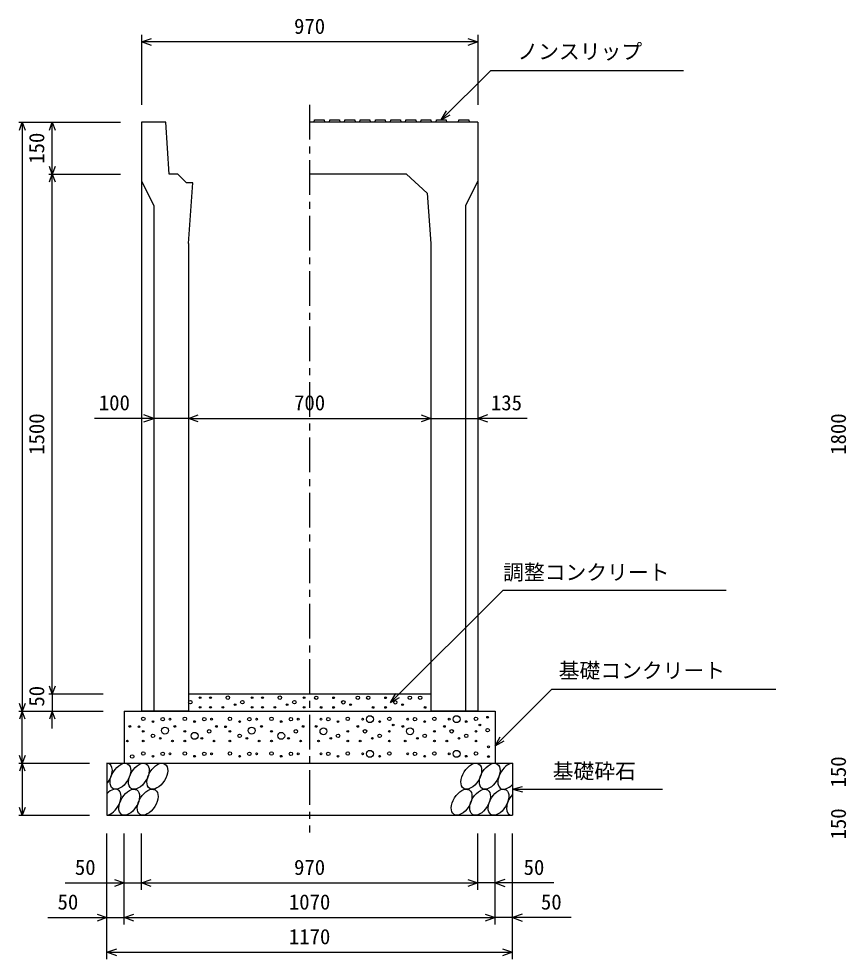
# Model space of a CAD drawing. Units: millimetres, scale not verified. Extents: x -16800 to 16800, y -5940 to 5940.
# Drawn here: x 8761 to 11148, y -2842 to -128 of the extents above; entities that cross this region are included whole.
import ezdxf
from ezdxf.enums import TextEntityAlignment as Align

# ---------------------------------------------------------------- set-up
doc = ezdxf.new("R2010")
doc.units = ezdxf.units.MM
doc.header["$LTSCALE"] = 20
doc.linetypes.add('CHAIN1', pattern=[8, 5, -1, 1, -1])
for name, color, linetype, lineweight in [('0-0_DIM', 7, 'Continuous', 25), ('0-2_HATCH', 6, 'Continuous', 25), ('0-5_OUTLINE', 3, 'Continuous', 25)]:
    doc.layers.add(name, color=color, linetype=linetype, lineweight=lineweight)
doc.styles.add('ＭＳ ゴシック', font='')
doc.styles.get('ＭＳ ゴシック').set_extended_font_data('MS Gothic')

msp = doc.modelspace()

# ---------------------------------------------------------------- linework, layer by layer
at = {"layer": '0-0_DIM'}
for p, q in [((9115, -174.92), (9115, -376.66)), ((10085, -174.92), (10085, -376.66)), ((10085, -194.92), (9115, -194.92)), ((9980, -420.16), (10122.21, -277.95)), ((10679.1, -277.95), (10122.21, -277.95)), ((9980, -420.16), (9995, -394.18)), ((9980, -420.16), (10005.98, -405.16)), ((8760.8, -426.66), (9054.13, -426.66)), ((8770.8, -426.66), (8770.8, -2126.66)), ((8857.46, -576.66), (8857.46, -426.66)), ((8847.46, -576.66), (9054.13, -576.66)), ((8857.46, -2076.66), (8857.46, -576.66)), ((9150, -1281.34), (8979.31, -1281.34)), ((9250, -1281.34), (9150, -1281.34)), ((9250, -1281.34), (9950, -1281.34)), ((9950, -1281.34), (10085, -1281.34)), ((10227.86, -1281.34), (10085, -1281.34)), ((8847.46, -2076.66), (9004.13, -2076.66)), ((8857.46, -2076.66), (8857.46, -2126.66)), ((9833.82, -2101.66), (9848.82, -2075.68)), ((9833.82, -2101.66), (9859.8, -2086.66)), ((10298.65, -2063.01), (10135, -2226.66)), ((10298.65, -2063.01), (10945.53, -2063.01)), ((8760.8, -2126.66), (9004.13, -2126.66)), ((8770.8, -2276.66), (8770.8, -2126.66)), ((8857.46, -2176.66), (8857.46, -2126.66)), ((10135, -2226.66), (10150, -2200.68)), ((10135, -2226.66), (10160.98, -2211.66)), ((8760.8, -2276.66), (8965, -2276.66)), ((8770.8, -2276.66), (8770.8, -2426.66)), ((10185, -2351.66), (10213.98, -2343.9)), ((10185, -2351.66), (10618.31, -2351.66)), ((10185, -2351.66), (10213.98, -2359.43)), ((8760.8, -2426.66), (8965, -2426.66)), ((9015, -2842.18), (9015, -2479.83)), ((9065, -2742.18), (9065, -2479.83)), ((9115, -2642.18), (9115, -2479.83)), ((10085, -2642.18), (10085, -2479.83)), ((10135, -2742.18), (10135, -2479.83)), ((10185, -2842.18), (10185, -2479.83)), ((8895, -2622.18), (9115, -2622.18)), ((9115, -2622.18), (10085, -2622.18)), ((10305, -2622.18), (10085, -2622.18)), ((8845, -2722.18), (9065, -2722.18)), ((9065, -2722.18), (10135, -2722.18)), ((10355, -2722.18), (10135, -2722.18)), ((9015, -2822.18), (10185, -2822.18))]:
    msp.add_line(p, q, dxfattribs=at)
at = {"layer": '0-0_DIM', "linetype": 'CHAIN1'}
msp.add_line((9600, -376.66), (9600, -2476.66), dxfattribs=at)
at = {"layer": '0-0_DIM'}
for points in [[(9143.23, -205.18), (9115.04, -194.92), (9143.23, -184.66)], [(10056.85, -184.66), (10085.04, -194.92), (10056.85, -205.18)], [(8762.59, -449.21), (8770.8, -426.66), (8779.01, -449.21)], [(8849.26, -449.21), (8857.46, -426.66), (8865.67, -449.21)], [(8865.67, -554.11), (8857.46, -576.66), (8849.26, -554.11)], [(8849.26, -599.21), (8857.46, -576.66), (8865.67, -599.21)], [(9121.81, -1291.6), (9150, -1281.34), (9121.81, -1271.08)], [(9278.19, -1291.6), (9250, -1281.34), (9278.19, -1271.08)], [(9921.81, -1271.08), (9950, -1281.34), (9921.81, -1291.6)], [(10113.19, -1271.08), (10085, -1281.34), (10113.19, -1291.6)], [(9833.82, -2101.66), (10158.29, -1777.2), (10801.84, -1777.2)], [(8865.67, -2054.11), (8857.46, -2076.66), (8849.26, -2054.11)], [(8779.01, -2104.11), (8770.8, -2126.66), (8762.59, -2104.11)], [(8779.01, -2149.21), (8770.8, -2126.66), (8762.59, -2149.21)], [(8865.67, -2149.21), (8857.46, -2126.66), (8849.26, -2149.21)], [(8779.01, -2254.11), (8770.8, -2276.66), (8762.59, -2254.11)], [(8779.01, -2299.21), (8770.8, -2276.66), (8762.59, -2299.21)], [(8779.01, -2404.11), (8770.8, -2426.66), (8762.59, -2404.11)], [(9036.81, -2611.91), (9065, -2622.18), (9036.81, -2632.44)], [(9143.19, -2632.44), (9115, -2622.18), (9143.19, -2611.91)], [(10056.81, -2611.91), (10085, -2622.18), (10056.81, -2632.44)], [(10163.19, -2611.91), (10135, -2622.18), (10163.19, -2632.44)], [(8986.81, -2711.91), (9015, -2722.18), (8986.81, -2732.44)], [(9093.19, -2732.44), (9065, -2722.18), (9093.19, -2711.91)], [(10106.81, -2711.91), (10135, -2722.18), (10106.81, -2732.44)], [(10213.19, -2711.91), (10185, -2722.18), (10213.19, -2732.44)], [(9043.19, -2832.44), (9015, -2822.18), (9043.19, -2811.91)], [(10156.81, -2811.91), (10185, -2822.18), (10156.81, -2832.44)]]:
    msp.add_lwpolyline(points, dxfattribs=at)
at = {"layer": '0-2_HATCH'}
for points in [[(9613, -426.66), (9614, -420.16), (9642, -420.16), (9643, -426.66)], [(9657, -426.66), (9658, -420.16), (9686, -420.16), (9687, -426.66)], [(9701, -426.66), (9702, -420.16), (9730, -420.16), (9731, -426.66)], [(9745, -426.66), (9746, -420.16), (9774, -420.16), (9775, -426.66)], [(9789, -426.66), (9790, -420.16), (9818, -420.16), (9819, -426.66)], [(9833, -426.66), (9834, -420.16), (9862, -420.16), (9863, -426.66)], [(9877, -426.66), (9878, -420.16), (9906, -420.16), (9907, -426.66)], [(9921, -426.66), (9922, -420.16), (9950, -420.16), (9951, -426.66)], [(9965, -426.66), (9966, -420.16), (9994, -420.16), (9995, -426.66)], [(10030, -426.66), (10031, -420.16), (10059, -420.16), (10060, -426.66)]]:
    msp.add_lwpolyline(points, dxfattribs=at)
for centre, radius in [((9283.97, -2087.35), 2.5), ((9313.97, -2087.35), 2.5), ((9363.88, -2087.35), 5), ((9433.97, -2087.35), 2.5), ((9463.97, -2087.35), 2.5), ((9513.88, -2087.35), 5), ((9583.97, -2087.35), 2.5), ((9619.13, -2087.63), 5), ((9669.04, -2087.63), 2.5), ((9739.13, -2087.63), 5), ((9769.13, -2087.63), 5), ((9819.04, -2087.63), 2.5), ((9889.13, -2087.63), 5), ((9919.13, -2087.63), 5), ((9255.93, -2100.48), 5), ((9283.97, -2115.36), 2.5), ((9313.97, -2115.36), 2.5), ((9349.86, -2115.36), 2.5), ((9384.9, -2107.48), 2.5), ((9405.93, -2100.48), 5), ((9433.97, -2115.36), 2.5), ((9463.97, -2115.36), 2.5), ((9499.86, -2115.36), 2.5), ((9534.9, -2107.48), 2.5), ((9555.93, -2100.48), 5), ((9583.97, -2115.36), 2.5), ((9633.15, -2115.65), 2.5), ((9669.04, -2115.65), 2.5), ((9697.08, -2100.76), 5), ((9718.11, -2107.77), 2.5), ((9783.15, -2115.65), 2.5), ((9819.04, -2115.65), 2.5), ((9847.08, -2100.76), 5), ((9868.11, -2107.77), 2.5), ((9933.15, -2115.65), 2.5), ((9119.97, -2148.61), 5), ((9239.97, -2148.61), 5), ((9369.97, -2148.61), 5), ((9489.97, -2148.61), 5), ((9710.03, -2148.61), 5), ((9773.96, -2149.48), 10), ((9830.03, -2148.61), 5), ((9960.03, -2148.61), 5), ((10023.96, -2149.48), 10), ((10080.03, -2148.61), 5), ((10113.57, -2143.98), 2.5), ((9081.09, -2170.49), 2.5), ((9107.55, -2171.4), 2.5), ((9148.01, -2156.49), 2.5), ((9176.04, -2149.48), 5), ((9197.07, -2149.48), 2.5), ((9211.09, -2170.49), 2.5), ((9268.01, -2156.49), 2.5), ((9296.04, -2149.48), 5), ((9317.07, -2149.48), 2.5), ((9331.09, -2170.49), 2.5), ((9357.55, -2171.4), 2.5), ((9398.01, -2156.49), 2.5), ((9426.04, -2149.48), 5), ((9447.07, -2149.48), 2.5), ((9461.09, -2170.49), 2.5), ((9518.01, -2156.49), 2.5), ((9546.04, -2149.48), 5), ((9567.07, -2149.48), 2.5), ((9581.09, -2170.49), 2.5), ((9618.91, -2170.49), 2.5), ((9632.93, -2149.48), 2.5), ((9653.96, -2149.48), 5), ((9681.99, -2156.49), 2.5), ((9738.91, -2170.49), 2.5), ((9752.93, -2149.48), 2.5), ((9801.99, -2156.49), 2.5), ((9841.37, -2166.18), 2.5), ((9868.91, -2170.49), 2.5), ((9882.93, -2149.48), 2.5), ((9903.96, -2149.48), 5), ((9931.99, -2156.49), 2.5), ((9988.91, -2170.49), 2.5), ((10002.93, -2149.48), 2.5), ((10051.99, -2156.49), 2.5), ((10091.37, -2166.18), 2.5), ((9119.97, -2184.5), 2.5), ((9148.01, -2197.63), 5), ((9182.58, -2182.5), 10), ((9239.97, -2184.5), 2.5), ((9268.01, -2197.63), 10), ((9310.06, -2184.5), 5), ((9369.97, -2184.5), 2.5), ((9398.01, -2197.63), 5), ((9432.58, -2182.5), 10), ((9489.97, -2184.5), 2.5), ((9518.01, -2197.63), 10), ((9560.06, -2184.5), 5), ((9639.94, -2184.5), 10), ((9681.99, -2197.63), 5), ((9710.03, -2184.5), 2.5), ((9759.94, -2184.5), 5), ((9801.99, -2197.63), 5), ((9830.03, -2184.5), 2.5), ((9889.94, -2184.5), 10), ((9931.99, -2197.63), 5), ((9960.03, -2184.5), 2.5), ((10009.94, -2184.5), 5), ((10051.99, -2197.63), 5), ((10080.03, -2184.5), 2.5), ((10113.65, -2181.11), 5), ((9074.08, -2212.51), 2.5), ((9119.97, -2212.51), 2.5), ((9169.03, -2204.64), 2.5), ((9204.08, -2212.51), 2.5), ((9239.97, -2212.51), 2.5), ((9289.03, -2204.64), 2.5), ((9324.08, -2212.51), 2.5), ((9369.97, -2212.51), 2.5), ((9419.03, -2204.64), 2.5), ((9454.08, -2212.51), 2.5), ((9489.97, -2212.51), 2.5), ((9539.03, -2204.64), 2.5), ((9574.08, -2212.51), 2.5), ((9625.92, -2212.51), 2.5), ((9660.97, -2204.64), 2.5), ((9710.03, -2212.51), 2.5), ((9745.92, -2212.51), 2.5), ((9780.97, -2204.64), 2.5), ((9830.03, -2212.51), 2.5), ((9875.92, -2212.51), 2.5), ((9910.97, -2204.64), 2.5), ((9960.03, -2212.51), 2.5), ((9995.92, -2212.51), 2.5), ((10030.97, -2204.64), 2.5), ((10080.03, -2212.51), 2.5), ((9087.79, -2257.23), 5), ((9119.97, -2248.61), 5), ((9176.04, -2249.48), 5), ((9197.07, -2249.48), 2.5), ((9239.97, -2248.61), 5), ((9296.04, -2249.48), 5), ((9317.07, -2249.48), 2.5), ((9369.97, -2248.61), 5), ((9426.04, -2249.48), 5), ((9447.07, -2249.48), 2.5), ((9489.97, -2248.61), 5), ((9546.04, -2249.48), 5), ((9567.07, -2249.48), 2.5), ((9632.93, -2249.48), 2.5), ((9653.96, -2249.48), 5), ((9710.03, -2248.61), 5), ((9752.93, -2249.48), 2.5), ((9773.96, -2249.48), 10), ((9830.03, -2248.61), 5), ((9882.93, -2249.48), 2.5), ((9903.96, -2249.48), 5), ((9960.03, -2248.61), 5), ((10002.93, -2249.48), 2.5), ((10023.96, -2249.48), 10), ((10080.03, -2248.61), 5), ((10116.2, -2229.34), 2.5), ((9148.01, -2256.49), 2.5), ((9268.01, -2256.49), 2.5), ((9398.01, -2256.49), 2.5), ((9518.01, -2256.49), 2.5), ((9681.99, -2256.49), 2.5), ((9801.99, -2256.49), 2.5), ((9931.99, -2256.49), 2.5), ((10051.99, -2256.49), 2.5), ((10116.2, -2257.36), 2.5)]:
    msp.add_circle(centre, radius, dxfattribs=at)
for centre, start_param, end_param in [((9000.84, -2314.18), 4.4524467, 6.6076907), ((10172.93, -2314.18), 0.4022642, 4.3746879), ((9026.16, -2389.17), 3.5766262, 7.4835112), ((10198.25, -2389.17), 1.2768793, 3.5000728)]:
    msp.add_ellipse(centre, major_axis=(21.81, 35.31), ratio=0.5792, start_param=start_param, end_param=end_param, dxfattribs=at)
for centre in [(9054.05, -2314.18), (9107.26, -2314.18), (9160.47, -2314.18), (10066.51, -2314.18), (10119.72, -2314.18), (9079.37, -2389.17), (9132.58, -2389.17), (10038.63, -2389.17), (10091.84, -2389.17), (10145.04, -2389.17)]:
    msp.add_ellipse(centre, major_axis=(21.81, 35.31), ratio=0.5792, dxfattribs=at)
at = {"layer": '0-5_OUTLINE'}
for p, q in [((9185, -426.66), (9115, -426.66)), ((9115, -426.66), (9115, -2126.66)), ((9195, -576.66), (9185, -426.66)), ((10085, -426.66), (9600, -426.66)), ((10085, -426.66), (10085, -2126.66)), ((9115, -596.66), (9150, -666.66)), ((9220, -576.66), (9195, -576.66)), ((9220, -576.66), (9245, -601.66)), ((9880, -576.66), (9600, -576.66)), ((9939.11, -631.51), (9880, -576.66)), ((10085, -596.66), (10050, -666.66)), ((9263.12, -601.66), (9245, -601.66)), ((9250, -776.66), (9263.12, -601.66)), ((9939.11, -631.51), (9950, -776.66)), ((9150, -666.66), (9150, -2126.66)), ((10050, -666.66), (10050, -2126.66)), ((9250, -776.66), (9250, -2126.66)), ((9950, -776.66), (9950, -2126.66)), ((9250, -2076.66), (9950, -2076.66)), ((9065, -2126.66), (10135, -2126.66)), ((9065, -2126.66), (9065, -2276.66)), ((9250, -2126.66), (9115, -2126.66)), ((10085, -2126.66), (9950, -2126.66)), ((10135, -2126.66), (10135, -2276.66)), ((9015, -2276.66), (10185, -2276.66)), ((9015, -2276.66), (9015, -2426.66)), ((10185, -2276.66), (10185, -2426.66)), ((9015, -2426.66), (10185, -2426.66))]:
    msp.add_line(p, q, dxfattribs=at)

# ---------------------------------------------------------------- texts
at = {"layer": '0-0_DIM', "style": 'ＭＳ ゴシック'}
for s, p in [('970', (9555, -184.92)), ('ノンスリップ', (10199.52, -257.77)), ('100', (8991.62, -1271.34)), ('700', (9555, -1271.34)), ('135', (10123.14, -1271.34)), ('調整コンクリート', (10158.29, -1760.77)), ('基礎コンクリート', (10318.65, -2044.27)), ('基礎砕石', (10301.32, -2334.49)), ('50', (8922.56, -2612.18)), ('970', (9555, -2612.18)), ('50', (10217.44, -2612.18)), ('50', (8872.56, -2712.18)), ('1070', (9540, -2712.18)), ('50', (10267.44, -2712.18)), ('1170', (9540, -2812.18))]:
    msp.add_text(s, height=43.99, dxfattribs=at).set_placement(p, align=Align.BOTTOM_LEFT)
for s, p in [('150', (8847.46, -546.66)), ('1500', (8847.46, -1386.66)), ('1800', (11160.8, -1386.66)), ('50', (8847.46, -2113.33)), ('150', (11160.8, -2346.66)), ('150', (11160.8, -2496.66))]:
    msp.add_text(s, height=43.99, rotation=90, dxfattribs=at).set_placement(p, align=Align.BOTTOM_LEFT)

doc.saveas('drawing.dxf')
